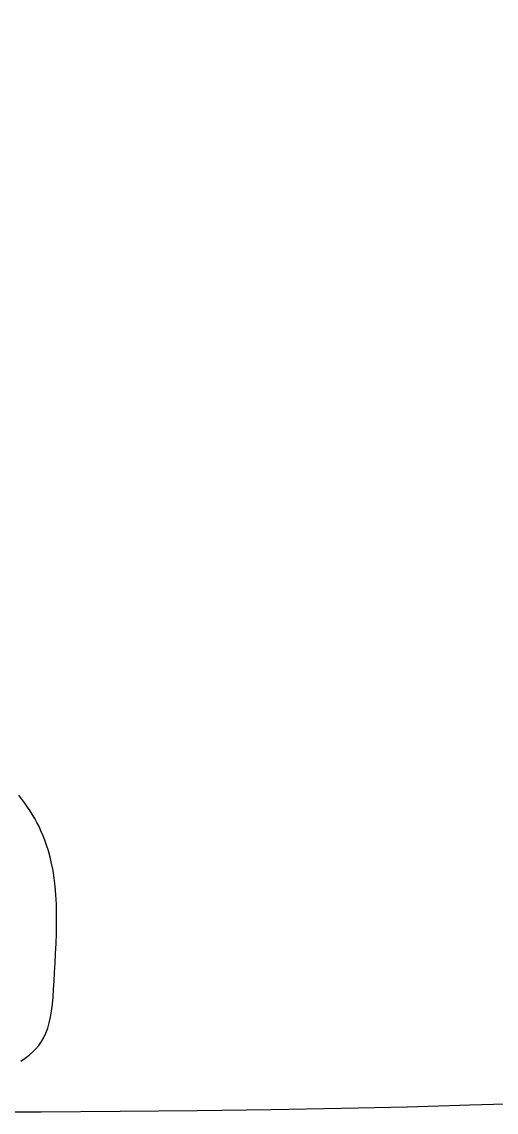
# Model space of a CAD drawing. Header units: inches. Extents: x 4.1 to 46.6, y 13.1 to 37.9.
# Drawn here: x 35.7014 to 35.8951, y 14.5253 to 14.9705 of the extents above; entities that cross this region are included whole.
import ezdxf

# ---------------------------------------------------------------- set-up
doc = ezdxf.new("R2010")
doc.units = ezdxf.units.IN
doc.header["$MEASUREMENT"] = 0
doc.layers.add('02', color=2, linetype='Continuous')

msp = doc.modelspace()

# ---------------------------------------------------------------- linework, layer by layer
at = {"layer": '02'}
for points in [[(35.70108, 14.54611), (35.70278, 14.54731), (35.70436, 14.54854), (35.70581, 14.54982), (35.70715, 14.55117), (35.70836, 14.5526), (35.70946, 14.55415), (35.71043, 14.55581), (35.71128, 14.55762), (35.71201, 14.5596), (35.71262, 14.56175), (35.71312, 14.56409), (35.71353, 14.56663), (35.71388, 14.56936), (35.71416, 14.57229), (35.7144, 14.57543), (35.71462, 14.57878), (35.71482, 14.58234), (35.71503, 14.58612), (35.71523, 14.59007), (35.7154, 14.59412), (35.71553, 14.59823), (35.71561, 14.60233), (35.71562, 14.60637), (35.71553, 14.61029), (35.71535, 14.61403), (35.71505, 14.61756), (35.71464, 14.62086), (35.71415, 14.62394), (35.71357, 14.62682), (35.71293, 14.6295), (35.71225, 14.63199), (35.71152, 14.6343), (35.71078, 14.63644), (35.71002, 14.63841), (35.70924, 14.64025), (35.70844, 14.64197), (35.7076, 14.64361), (35.70672, 14.64519), (35.70579, 14.64674), (35.70481, 14.64828), (35.70375, 14.64984), (35.70262, 14.65143), (35.70141, 14.65306), (35.70013, 14.6547)], [(35.31781, 14.52606), (35.34444, 14.52585), (35.37157, 14.52567), (35.39923, 14.52554), (35.42746, 14.52545), (35.45629, 14.52539), (35.48577, 14.52535), (35.51592, 14.52533), (35.5468, 14.52532), (35.57842, 14.52532), (35.61077, 14.52532), (35.64359, 14.52534), (35.67655, 14.5254), (35.70931, 14.52552), (35.74155, 14.52571), (35.77295, 14.52599), (35.80317, 14.52638), (35.83189, 14.5269), (35.85889, 14.52755), (35.88432, 14.5283), (35.90845, 14.52906)]]:
    msp.add_lwpolyline(points, dxfattribs=at)
msp.add_arc((35.89506, 13.95905), 1.28534, 39.63073, 140.36927, dxfattribs=at)

doc.saveas('drawing.dxf')
